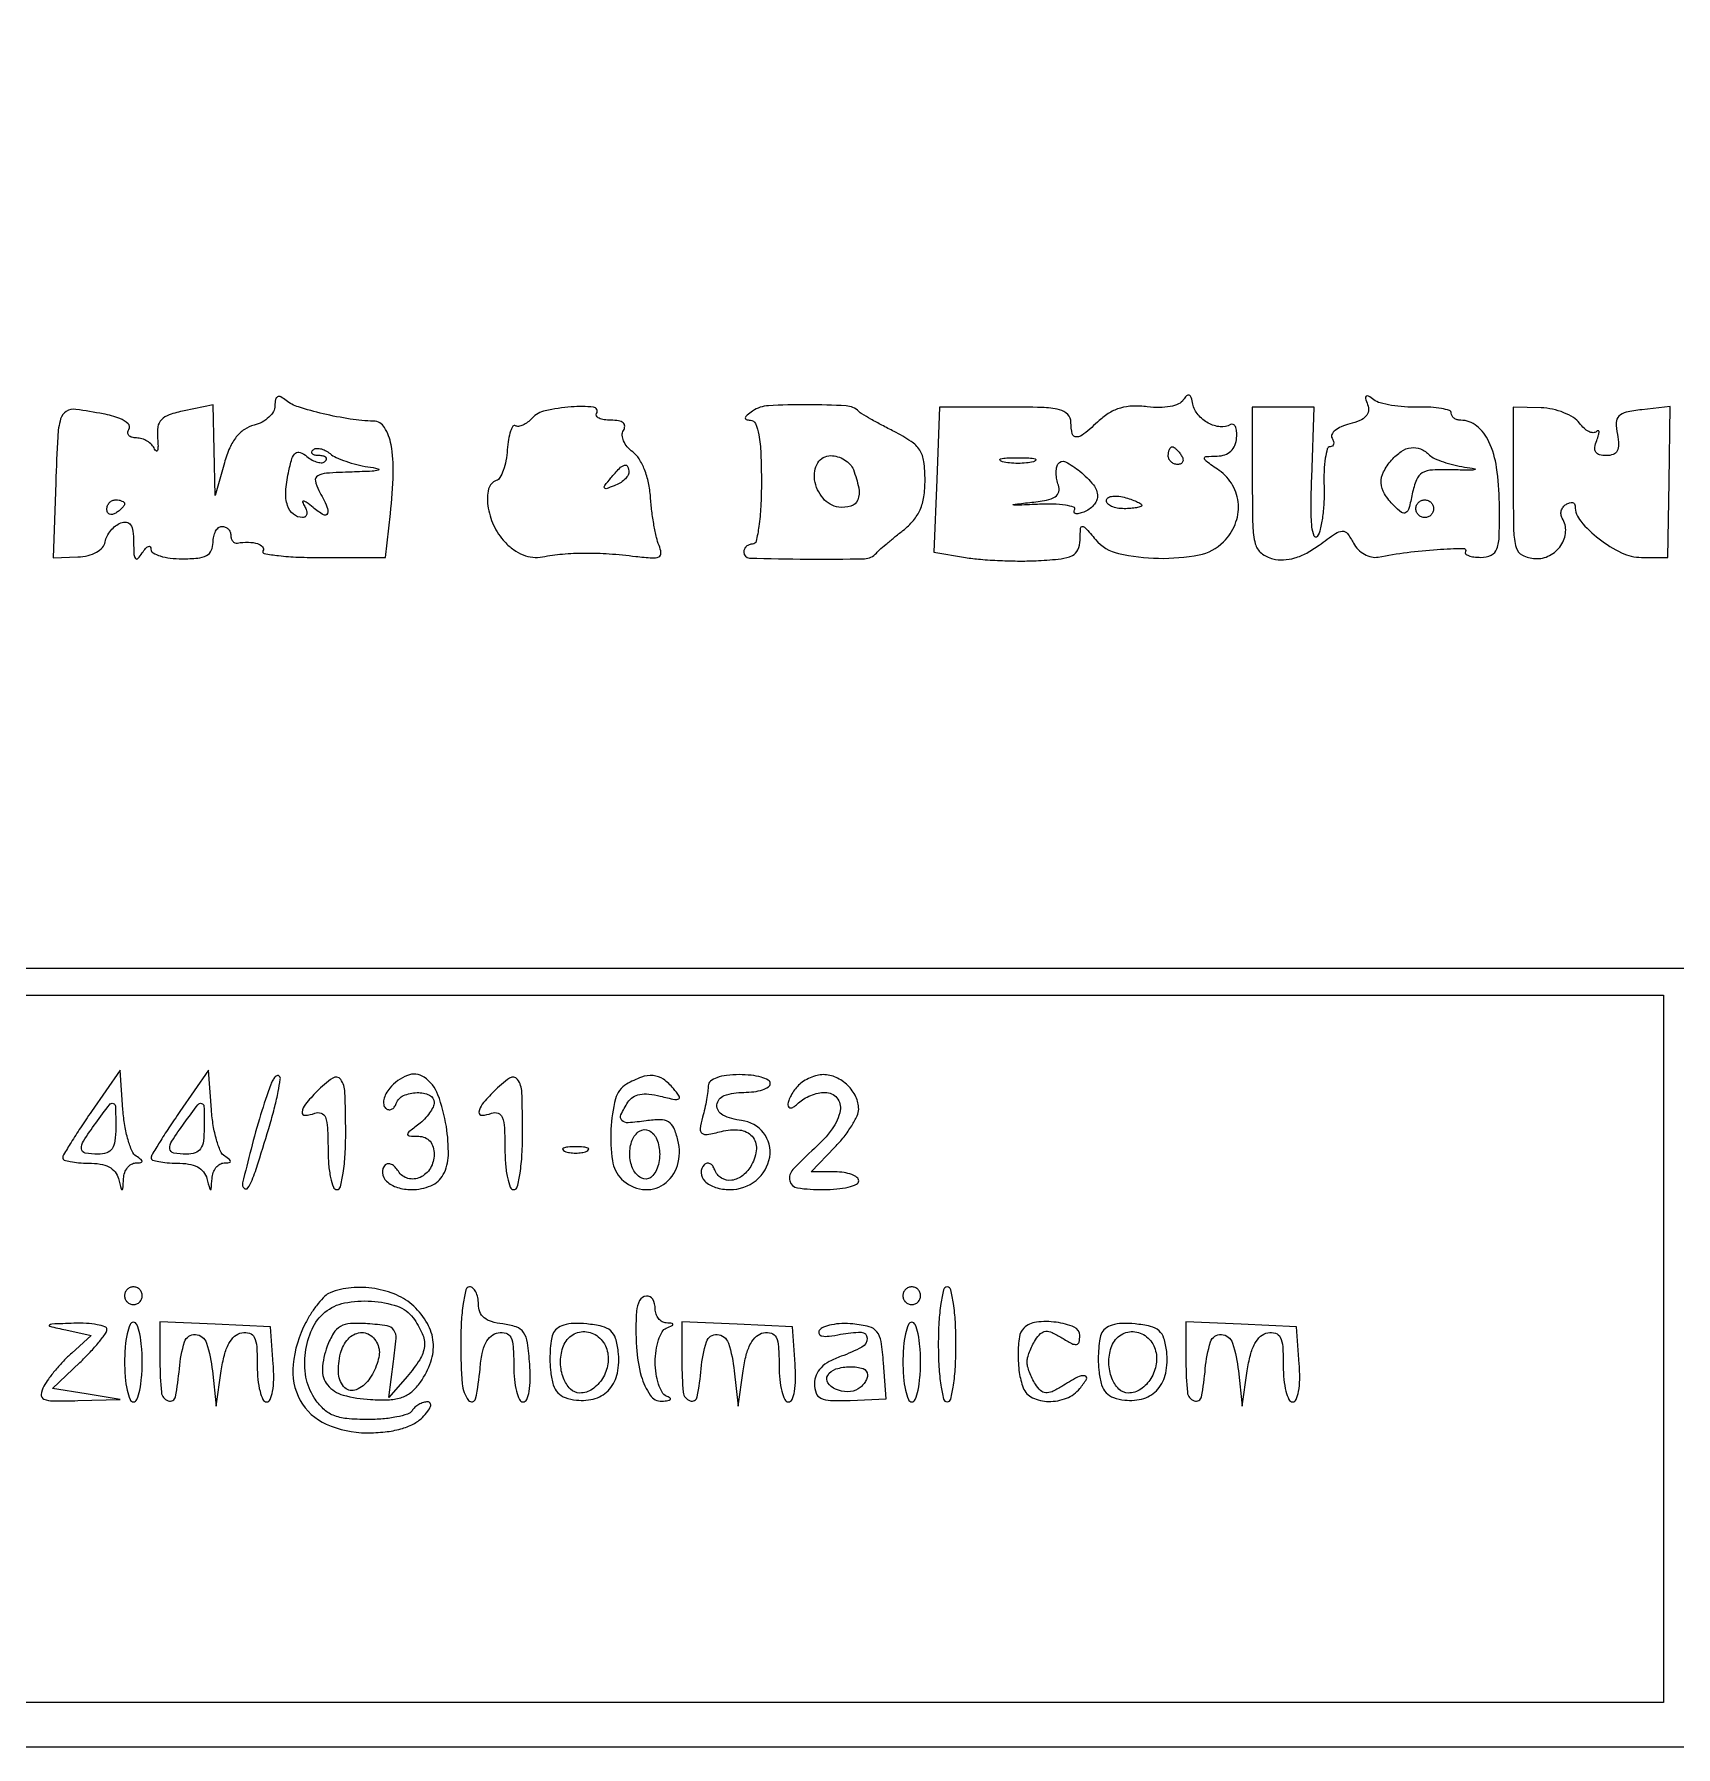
# Model space of a CAD drawing. Extents: x 0 to 836, y 5 to 589.
# Drawn here: x 805.54 to 821.24, y 4.74 to 21.12 of the extents above; entities that cross this region are included whole.
import ezdxf

# ---------------------------------------------------------------- set-up
doc = ezdxf.new("R2010")
doc.units = 0
doc.header["$MEASUREMENT"] = 0

msp = doc.modelspace()

# ---------------------------------------------------------------- linework, layer by layer
for points in [[(201.712326, 537.783562, -0.000001), (217.055896, 537.76491, -0.426088)], [(546.957638, 269.095817, -0.000001), (546.976289, 285.583213, -0.415883)], [(420.497259, 588.710259, 0.000013), (261.145696, 588.714318, 0.000021), (126.989856, 588.708632)], [(718.0002, 320.588723, -0.000011), (717.997333, 194.273324, -0.000202)], [(604.852986, 529.408162, -0.000002), (620.423836, 529.389509, -0.550615)], [(308.18842, 529.408162, -0.000002), (322.638019, 529.38951, -0.415836)], [(531.796111, 538.074638, -0.000002), (517.6951, 538.093291, -0.426056)], [(693.315638, 481.579418, -0.000002), (693.334294, 494.031443, -0.550517)], [(693.109162, 421.684687, -0.000002), (693.090507, 409.236574, -0.415775)], [(420.462, 4.7376), (836.1018, 4.7376), (836.1018, 4.9491, 0.047675), (836.091092, 5.061147, 0.173074), (836.05527, 5.121825, 0.144586), (835.98451, 5.152374, 0.030103), (835.848, 5.1606), (835.5942, 5.1606), (835.5942, 29.943407, 0.000223), (835.589332, 40.867792, 0.000628), (835.572933, 48.504221, 0.000026), (835.551504, 54.703733, 0.258997), (835.509671, 54.778456, -0.259848), (835.46748, 54.854103), (835.446278, 121.592707, -0.000059), (835.429914, 203.53197, -0.00002), (835.42504, 321.569549)], [(718.148241, 147.565102, 0.000075), (718.164575, 211.571705, 0.000026), (718.1694, 303.889409)], [(717.979042, 153.570589, -0.000014), (717.95733, 128.915092, -0.566366)]]:
    msp.add_lwpolyline(points, format="xyb")
for points in [[(835.1712, 30.2445), (835.1712, 12.1824), (811.0602, 12.1824), (786.9492, 12.1824), (786.9492, 30.2445), (786.9492, 48.3066), (811.0602, 48.3066), (835.1712, 48.3066)], [(821.1276, 8.5446), (821.1276, 5.1606), (808.4376, 5.1606), (795.7476, 5.1606), (795.7476, 8.5446), (795.7476, 11.9286), (808.4376, 11.9286), (821.1276, 11.9286)]]:
    msp.add_lwpolyline(points, close=True)
for points in [[(807.8454, 17.566471, -0.130776), (807.830613, 17.5109, -0.074698), (807.78724, 17.456073, -0.066081), (807.72311, 17.410248, -0.060714), (807.647408, 17.381131, 0.084007), (807.552982, 17.339694, 0.080393), (807.475795, 17.26899, 0.065206), (807.413159, 17.164151, 0.033685), (807.361999, 17.019969), (807.274582, 16.7085), (807.263891, 17.141965), (807.2532, 17.57543), (806.97825, 17.518331, 0.028336), (806.833922, 17.479718, 0.121415), (806.759018, 17.432786, 0.157952), (806.725109, 17.363671, 0.058623), (806.722293, 17.254066, -0.015167), (806.726822, 17.180026, -0.075637), (806.721844, 17.138819, -0.508368), (806.709716, 17.134268, -0.143307), (806.694093, 17.15265, 0.087582), (806.666754, 17.19309, 0.062696), (806.62409, 17.227336, 0.061546), (806.573311, 17.250515, 0.076469), (806.522057, 17.2584, -0.068178), (806.477999, 17.264436, -0.142061), (806.448796, 17.282523, -0.190549), (806.438783, 17.309329, -0.134412), (806.447967, 17.34052, 0.356108), (806.440825, 17.394878, 0.099327), (806.362524, 17.443744, 0.043723), (806.202547, 17.488458, 0.011743), (805.9419, 17.530969, 0.172091), (805.849648, 17.512013, 0.191597), (805.794988, 17.439916, 0.054454), (805.767336, 17.269958, 0.004753), (805.748522, 16.832474), (805.724344, 16.110448), (805.960022, 16.120717, 0.046253), (806.057591, 16.134068, 0.068615), (806.138061, 16.164857, 0.084822), (806.194446, 16.209685, 0.135256), (806.221666, 16.26449, -0.071415), (806.240634, 16.319033, -0.052568), (806.275867, 16.372539, -0.052971), (806.321084, 16.417056, -0.076486), (806.369716, 16.444842, -0.122979), (806.425308, 16.45164, -0.217044), (806.463972, 16.427908, -0.118478), (806.486356, 16.367887, -0.028879), (806.493095, 16.261695, 0.011109), (806.496367, 16.144266, 0.158702), (806.511115, 16.105651, 0.459207), (806.535013, 16.104929, 0.041599), (806.5764, 16.1586, -0.030864), (806.608161, 16.201666, -0.118892), (806.634699, 16.221301, -0.342256), (806.651773, 16.216773, -0.160847), (806.659705, 16.19385, 0.263429), (806.680345, 16.158565, 0.056915), (806.747599, 16.129122, 0.045465), (806.843564, 16.108861, 0.02931), (806.9571, 16.1022, 0.023225), (807.106172, 16.109128, 0.097716), (807.191673, 16.134429, 0.166589), (807.236871, 16.18216, 0.107407), (807.2532, 16.2573, -0.05258), (807.259458, 16.316641, -0.072432), (807.278051, 16.366839, -0.092341), (807.305514, 16.400557, -0.177615), (807.3378, 16.4124, -0.099038), (807.370087, 16.405941, -0.097945), (807.397549, 16.387549, -0.097945), (807.415941, 16.360087, -0.099038), (807.4224, 16.3278, 0.075146), (807.427172, 16.296228, 0.101574), (807.441038, 16.270994, 0.119953), (807.461686, 16.256031, 0.137085), (807.48585, 16.253218, -0.042291), (807.591612, 16.260854, -0.071174), (807.679384, 16.247178, -0.13428), (807.727097, 16.217022, -0.335213), (807.730714, 16.178363, 0.529736), (807.742148, 16.15281, 0.015568), (807.880464, 16.132665, 0.018449), (808.067068, 16.118343, 0.010057), (808.296771, 16.113842), (808.9029, 16.114158), (808.949171, 16.534294, 0.019457), (808.976499, 16.919721, 0.052947), (808.956318, 17.192232, 0.091929), (808.893116, 17.358596, 0.255388), (808.788416, 17.419144, -0.032438), (808.565646, 17.43904, -0.019757), (808.306236, 17.489855, -0.017602), (808.069592, 17.554876, -0.092724), (807.95115, 17.617787, 0.045291), (807.901451, 17.650538, 0.240464), (807.86989, 17.651175, 0.239285), (807.850755, 17.625966, 0.044913)], [(810.304672, 17.446892, -0.043084), (810.261863, 17.40836, -0.055839), (810.216464, 17.381443, -0.067519), (810.175335, 17.369224, -0.178223), (810.145678, 17.375199, 0.405662), (810.121901, 17.369901, 0.063874), (810.098763, 17.322395, 0.041694), (810.079524, 17.244567, 0.021598), (810.067943, 17.145005, -0.029413), (810.054197, 17.041012, -0.038537), (810.028894, 16.948606, -0.042719), (809.996813, 16.878598, -0.18558), (809.962193, 16.850098, 0.260146), (809.889317, 16.770291, 0.092662), (809.881929, 16.610593, 0.073886), (809.937226, 16.422596, 0.079278), (810.043957, 16.263809, 0.048599), (810.127831, 16.189702, 0.062015), (810.218164, 16.140041, 0.067465), (810.311295, 16.116849, 0.075713), (810.403507, 16.120706, -0.026705), (810.595818, 16.147718, -0.020319), (810.80841, 16.157401, -0.018443), (811.042274, 16.149915, -0.013813), (811.298826, 16.125079, 0.013729), (811.452128, 16.110212, 0.128939), (811.51664, 16.122435, 0.314242), (811.537627, 16.159248, 0.078742), (811.5197, 16.230064, -0.044295), (811.495076, 16.305225, -0.013152), (811.470824, 16.423799, -0.013084), (811.450479, 16.55907, -0.013768), (811.437644, 16.692943, 0.035769), (811.418422, 16.829786, 0.041294), (811.380311, 16.95584, 0.045925), (811.328342, 17.058674, 0.095214), (811.267296, 17.124259, -0.059733), (811.215055, 17.172995, -0.074228), (811.180216, 17.229489, -0.088978), (811.167463, 17.28472, -0.151904), (811.179168, 17.330166, 0.134394), (811.191106, 17.370705, 0.22987), (811.176625, 17.402057, 0.132058), (811.133007, 17.421726, 0.040277), (811.0602, 17.4276, -0.035443), (810.994312, 17.432276, -0.075879), (810.945624, 17.446974, -0.146226), (810.921674, 17.468626, -0.281861), (810.921777, 17.493555, 0.554545), (810.892639, 17.552503, 0.043663), (810.679242, 17.55502, 0.034624), (810.431525, 17.518925, 0.152429)], [(812.4138, 17.515603, 0.02124), (812.360846, 17.476595, 0.165019), (812.344607, 17.451055, 0.399877), (812.353974, 17.434754, 0.069159), (812.39265, 17.428895, -0.297977), (812.441371, 17.396172, -0.056013), (812.473427, 17.288057, -0.033976), (812.492849, 17.109595, -0.010121), (812.4984, 16.8354, -0.01259), (812.492526, 16.602159, -0.022889), (812.474229, 16.4124, -0.020168), (812.4481, 16.270605, -0.350432), (812.4138, 16.2432, 0.090093), (812.381501, 16.237333, 0.095385), (812.354051, 16.220518, 0.099739), (812.335685, 16.195444, 0.108767), (812.3292, 16.165985, 0.406189), (812.384626, 16.109015, 0.005133), (812.937285, 16.099504, 0.006413), (813.482957, 16.102714, 0.214589), (813.5982, 16.157176, -0.035381), (813.625906, 16.185335, -0.004507), (813.690202, 16.241021, -0.005261), (813.76792, 16.305718, -0.004357), (813.852, 16.373017, 0.049114), (813.952494, 16.469381, 0.073753), (814.017016, 16.572072, 0.068024), (814.052154, 16.69524, 0.035531), (814.0635, 16.854695, 0.032418), (814.051945, 17.032717, 0.109712), (814.012441, 17.141554, 0.105494), (813.929627, 17.225782, 0.028758), (813.7674, 17.319995, -0.005181), (813.650909, 17.380495, -0.006793), (813.545854, 17.438291, -0.005119), (813.459271, 17.488648, -0.062174), (813.429, 17.5122, 0.184545), (813.309277, 17.565724, 0.013021), (812.936325, 17.576689, 0.014976), (812.566124, 17.566841, 0.134775)], [(816.533656, 17.62213, -0.151503), (816.48919, 17.584011, -0.054874), (816.408823, 17.559297, -0.046103), (816.305561, 17.549294, -0.032952), (816.189626, 17.556429, 0.039692), (816.051138, 17.563081, 0.061734), (815.933169, 17.544689, 0.065694), (815.828564, 17.499327, 0.052462), (815.730273, 17.425349, -0.014172), (815.58367, 17.296331, -0.157197), (815.512179, 17.267652, -0.369772), (815.471608, 17.297778, -0.055993), (815.4594, 17.40645, 0.194516), (815.428508, 17.482853, 0.143758), (815.348409, 17.528371, 0.051124), (815.183648, 17.549752, 0.006722), (814.830516, 17.5545), (814.201632, 17.5545), (814.174866, 16.860207), (814.1481, 16.165913), (814.44932, 16.115229, 0.020908), (814.592891, 16.097204, 0.009979), (814.778596, 16.085465, 0.009873), (814.973368, 16.080903, 0.013849), (815.14727, 16.085081, 0.014132), (815.364743, 16.102511, 0.086707), (815.472398, 16.13361, 0.174263), (815.526315, 16.189044, 0.102948), (815.546815, 16.280158, -0.009706), (815.550905, 16.395215, -0.387802), (815.56752, 16.411519, -0.223351), (815.59485, 16.399854, -0.004638), (815.694865, 16.2855, 0.160886), (815.914436, 16.153156, 0.051573), (816.297409, 16.106848, 0.051612), (816.684309, 16.140146, 0.150218), (816.91875, 16.26435, 0.101248), (817.029281, 16.431742, 0.111361), (817.060197, 16.623349, 0.114402), (817.005847, 16.805713, 0.111519), (816.87645, 16.947544, -0.004572), (816.752105, 17.035984, -0.206086), (816.736279, 17.062569, -0.431776), (816.750126, 17.079526, -0.011282), (816.858447, 17.084763, 0.075737), (816.93247, 17.097998, 0.107972), (816.989443, 17.132399, 0.108309), (817.026759, 17.187334, 0.07658), (817.043677, 17.260228, 0.03852), (817.043563, 17.322779, 0.08948), (817.031671, 17.367974, 0.181056), (817.010676, 17.388609, 0.247931), (816.984714, 17.386854, -0.16684), (816.887545, 17.364825, -0.098256), (816.772706, 17.4008, -0.092625), (816.674652, 17.480773, -0.127175), (816.625481, 17.582853, 0.02966), (816.609319, 17.644804, 0.216308), (816.589114, 17.666907, 0.311766), (816.56482, 17.661976, 0.051229)], [(818.296609, 17.576904, -0.12223), (818.304086, 17.516501, -0.15852), (818.280736, 17.466189, -0.106335), (818.2225, 17.42549, -0.038068), (818.125886, 17.393258, 0.039141), (818.045231, 17.366158, 0.069935), (817.985415, 17.330137, 0.109805), (817.954816, 17.291545, 0.256735), (817.956633, 17.25592, -0.06298), (817.970974, 17.224466, -0.133592), (817.97194, 17.197923, -0.191596), (817.959838, 17.180527, -0.147136), (817.937471, 17.1738, 0.337076), (817.910855, 17.153557, 0.029194), (817.891762, 17.064832, 0.029097), (817.880298, 16.945049, 0.017723), (817.880043, 16.802844, -0.019824), (817.879141, 16.652358, -0.021703), (817.866158, 16.50693, -0.021775), (817.844373, 16.384418, -0.092825), (817.81524, 16.316394, -0.610411), (817.785076, 16.319879, -0.06634), (817.764521, 16.408794, -0.024975), (817.756185, 16.594907, -0.007558), (817.761925, 16.8777), (817.7859, 17.5545), (817.4898, 17.5545), (817.1937, 17.5545), (817.1937, 16.853023, 0.005286), (817.198303, 16.417643, 0.058954), (817.222291, 16.246073, 0.161315), (817.280419, 16.156682, 0.107322), (817.390854, 16.101893, 0.074764), (817.491715, 16.092032, 0.059128), (817.599866, 16.110587, 0.051685), (817.713815, 16.157599, 0.03553), (817.8319, 16.232559, -0.00938), (817.990314, 16.345145, -0.136634), (818.054712, 16.367026, -0.251378), (818.102949, 16.344517, -0.037579), (818.162389, 16.251069, 0.072736), (818.206822, 16.190967, 0.069605), (818.267219, 16.145055, 0.073799), (818.334268, 16.119536, 0.103471), (818.398143, 16.11889, -0.017459), (818.673941, 16.163729, -0.015757), (818.961794, 16.191084, -0.009324), (819.214578, 16.202363, -0.596143), (819.232198, 16.171702, 0.339214), (819.234315, 16.150704, 0.115031), (819.261558, 16.132574, 0.060603), (819.312682, 16.120222, 0.02901), (819.380229, 16.1163, 0.107077), (819.479641, 16.137836, 0.206857), (819.533293, 16.197051, 0.077276), (819.555582, 16.323891, 0.007574), (819.557002, 16.635441, 0.033063), (819.530951, 16.974443, 0.073456), (819.457198, 17.222098, 0.11171), (819.340645, 17.372712, 0.174156), (819.187843, 17.4276, -0.072724), (819.153206, 17.432665, -0.087482), (819.123826, 17.447401, -0.100501), (819.104186, 17.469301, -0.133463), (819.0972, 17.495006, 0.322903), (819.078699, 17.520667, 0.035257), (819.004008, 17.539817, 0.032626), (818.901557, 17.551678, 0.020007), (818.77995, 17.552897, -0.023955), (818.650598, 17.555215, -0.025203), (818.524259, 17.569963, -0.0259), (818.417271, 17.593708, -0.093916), (818.355013, 17.624357, 0.023157), (818.304122, 17.659058, 0.318799), (818.283044, 17.657684, 0.300643), (818.276519, 17.636913, 0.021679)], [(819.689454, 16.8354, 0.004277), (819.693485, 16.369136, 0.065307), (819.717153, 16.20998, 0.209811), (819.778077, 16.136415, 0.102334), (819.898155, 16.104274, 0.133137), (820.037622, 16.133584, 0.126976), (820.146145, 16.229626, 0.133893), (820.191072, 16.361855, 0.154949), (820.158781, 16.490397, -0.10732), (820.146619, 16.524804, -0.099532), (820.149332, 16.562162, -0.095796), (820.166533, 16.596715, -0.091331), (820.19562, 16.623047, -0.058221), (820.228576, 16.638452, -0.124867), (820.256374, 16.640471, -0.19059), (820.274532, 16.629273, -0.161383), (820.281703, 16.607743, 0.176775), (820.335479, 16.461082, 0.052628), (820.510459, 16.293348, 0.052444), (820.726403, 16.159668, 0.112854), (820.9161, 16.1163), (821.1699, 16.1163), (821.18057, 16.838339), (821.191239, 17.560377), (820.918826, 17.528575, 0.023616), (820.768722, 17.503821, 0.145841), (820.700839, 17.46671, 0.196238), (820.675111, 17.404701, 0.048697), (820.685369, 17.292986, -0.035952), (820.69692, 17.194712, -0.132793), (820.683471, 17.134258, -0.187935), (820.645015, 17.100779, -0.086408), (820.578511, 17.0892, -0.065062), (820.514857, 17.097518, -0.191521), (820.480037, 17.123353, -0.177259), (820.470908, 17.167678, -0.054719), (820.48852, 17.234671, 0.019264), (820.506417, 17.287285, 0.083391), (820.51045, 17.319916, 0.421214), (820.501314, 17.328093, 0.181486), (820.484786, 17.320586, -0.210691), (820.454184, 17.308714, -0.103425), (820.412898, 17.319315, -0.073802), (820.366933, 17.351085, -0.046858), (820.323693, 17.399889, 0.095795), (820.265723, 17.453724, 0.04451), (820.173733, 17.500272, 0.04189), (820.065201, 17.533342, 0.04565), (819.955772, 17.546624), (819.689388, 17.5545)], [(808.326844, 17.034844, 0.14804), (808.337849, 17.055405, 0.260445), (808.332098, 17.073233, 0.14091), (808.308017, 17.085441, 0.047338), (808.2684, 17.0892, -0.047338), (808.228783, 17.092959, -0.14091), (808.204702, 17.105167, -0.260445), (808.198951, 17.122995, -0.14804), (808.209956, 17.143556, -0.167671), (808.238833, 17.157617, -0.083289), (808.280009, 17.155751, -0.06775), (808.326842, 17.138826, -0.052308), (808.372106, 17.108741, 0.065474), (808.430843, 17.071887, 0.023406), (808.522789, 17.034864, 0.022753), (808.628625, 17.003225, 0.024956), (808.7337, 16.982462, -0.017157), (808.833443, 16.964363, -0.7639), (808.834141, 16.951041, -0.068234), (808.774716, 16.940094, -0.003654), (808.582673, 16.932676, 0.007896), (808.337888, 16.92114, 0.111551), (808.254161, 16.896603, 0.328595), (808.232029, 16.848164, 0.071376), (808.265423, 16.756362, -0.015071), (808.343215, 16.599844, -0.191759), (808.346576, 16.535518, -0.478469), (808.310103, 16.522141, -0.035136), (808.20986, 16.592391, 0.00972), (808.145166, 16.642816, 0.129017), (808.117395, 16.654102, 0.575929), (808.109574, 16.643922, 0.037782), (808.130253, 16.60275, -0.059513), (808.148449, 16.562234, -0.125621), (808.150272, 16.528064, -0.188186), (808.136005, 16.505741, -0.158843), (808.109186, 16.497, -0.174162), (808.021423, 16.528526, -0.144777), (807.96564, 16.611211, -0.091243), (807.948819, 16.746195, -0.03957), (807.973641, 16.926107, -0.017823), (808.008168, 17.06029, -0.142262), (808.042311, 17.113545, -0.287277), (808.086415, 17.120597, -0.07308), (808.151154, 17.081188, 0.046277), (808.201596, 17.046661, 0.062542), (808.252814, 17.026036, 0.078364), (808.297045, 17.021531, 0.184679)], [(813.377649, 16.955381, -0.040015), (813.429274, 16.780095, -0.14508), (813.419888, 16.665494, -0.231326), (813.355172, 16.605653, -0.108599), (813.23865, 16.596866, -0.185308), (813.087786, 16.680766, -0.135683), (813.007667, 16.856817, -0.174426), (813.038643, 17.019622, -0.265326), (813.160529, 17.0892, -0.073995), (813.227738, 17.079199, -0.064315), (813.292688, 17.049891, -0.066862), (813.345649, 17.006546, -0.096546)], [(815.09985, 17.030883, -0.039571), (815.032401, 17.018852, -0.024357), (814.9518, 17.014924, -0.024357), (814.871199, 17.018852, -0.039571), (814.80375, 17.030883, -0.161593), (814.781827, 17.045122, -0.542911), (814.786169, 17.058208, -0.052887), (814.845882, 17.067228, -0.011065), (814.9518, 17.069573, -0.011065), (815.057718, 17.067228, -0.052887), (815.117431, 17.058208, -0.542911), (815.121773, 17.045122, -0.161593)], [(816.5169, 17.0892, -0.082592), (816.530141, 17.056874, -0.161196), (816.527509, 17.029451, -0.182303), (816.509621, 17.011223, -0.108972), (816.479593, 17.0046, -0.093332), (816.445393, 17.01104, -0.09642), (816.416318, 17.029451, -0.099167), (816.396858, 17.05692, -0.105053), (816.39, 17.0892, -0.042167), (816.392736, 17.121589, -0.061769), (816.400959, 17.148949, -0.081139), (816.413041, 17.167501, -0.210953), (816.427307, 17.1738, -0.151918), (816.445135, 17.168255, -0.038439), (816.469014, 17.148949, -0.035638), (816.494143, 17.121583, -0.029505)], [(818.88993, 17.095232, 0.086247), (818.93756, 17.062506, 0.024521), (819.021245, 17.028995, 0.02392), (819.121044, 16.999861, 0.02326), (819.2241, 16.980075, -0.008915), (819.323028, 16.964008, -0.799094), (819.323412, 16.955219, -0.070366), (819.279997, 16.949741, -0.002982), (819.124716, 16.952996, 0.017199), (818.916396, 16.951439, 0.120291), (818.819437, 16.923422, 0.170924), (818.763297, 16.858303, 0.043907), (818.723621, 16.722955, -0.013759), (818.692048, 16.584949, -0.189972), (818.662499, 16.544243, -0.314815), (818.622447, 16.545948, -0.033226), (818.548055, 16.611059, -0.05803), (818.458988, 16.723604, -0.126509), (818.426495, 16.827958, -0.130353), (818.448772, 16.932952, -0.063482), (818.52615, 17.047253, -0.062504), (818.619239, 17.129568, -0.117556), (818.712465, 17.16521, -0.133814), (818.803383, 17.152869, -0.093547)], [(811.2294, 16.929051, -0.148172), (811.219464, 16.89626, -0.058677), (811.188608, 16.860042, -0.05126), (811.143663, 16.826191, -0.0442), (811.090534, 16.800215, -0.012731), (811.014371, 16.773192, -0.389672), (810.997495, 16.780884, -0.27071), (811.000362, 16.803031, -0.008807), (811.058593, 16.875763, -0.017238), (811.140305, 16.967587, -0.127361), (811.189684, 16.998255, -0.389178), (811.218444, 16.98472, -0.097466)], [(815.7132, 16.69875, -0.115112), (815.703489, 16.657128, -0.065708), (815.674632, 16.613998, -0.060177), (815.63211, 16.575966, -0.060846), (815.581906, 16.54932, -0.033593), (815.534178, 16.534596, -0.116257), (815.502058, 16.534576, -0.307381), (815.489903, 16.547795, -0.176976), (815.494454, 16.569876, 0.482077), (815.485051, 16.596055, 0.044975), (815.408212, 16.614668, 0.031998), (815.289345, 16.624651, 0.016272), (815.139298, 16.622742, -0.000908), (814.939006, 16.614034, -0.069325), (814.907095, 16.617132, -0.837579), (814.907421, 16.622655, -0.001734), (815.064602, 16.640643, 0.01822), (815.224486, 16.664303, 0.089839), (815.309327, 16.696484, 0.200022), (815.343302, 16.74267, 0.152617), (815.339278, 16.805943, -0.044687), (815.323656, 16.860869, -0.041893), (815.317596, 16.918908, -0.044699), (815.321228, 16.971438, -0.099124), (815.335156, 17.008897, -0.38821), (815.406454, 17.029139, -0.055826), (815.545205, 16.939119, -0.050805), (815.673968, 16.809534, -0.171835)], [(806.4072, 16.628893, -0.151918), (806.401655, 16.611065, -0.038439), (806.382349, 16.587186, -0.035638), (806.354983, 16.562057, -0.029505), (806.3226, 16.5393, -0.082592), (806.290274, 16.526059, -0.161196), (806.262851, 16.528691, -0.182303), (806.244623, 16.546579, -0.108972), (806.238, 16.576607, -0.093332), (806.24444, 16.610807, -0.09642), (806.262851, 16.639882, -0.099167), (806.29032, 16.659342, -0.105053), (806.3226, 16.6662, -0.042167), (806.354989, 16.663464, -0.061769), (806.382349, 16.655241, -0.081139), (806.400901, 16.643159, -0.210953)], [(816.1362, 16.614033, -0.326917), (816.126932, 16.601373, -0.029396), (816.086497, 16.591127, -0.029316), (816.031858, 16.583941, -0.018041), (815.967, 16.5816, -0.043375), (815.902227, 16.58723, -0.063112), (815.847503, 16.604125, -0.082769), (815.810453, 16.628967, -0.206609), (815.7978, 16.65828, -0.24384), (815.811128, 16.683983, -0.106581), (815.847503, 16.699437, -0.070464), (815.902169, 16.702101, -0.040966), (815.967, 16.690713, -0.016817), (816.031836, 16.671406, -0.025621), (816.086497, 16.649936, -0.023188), (816.127498, 16.629013, -0.269386)], [(818.928, 16.5816, -0.099038), (818.921541, 16.549313, -0.097945), (818.903149, 16.521851, -0.097945), (818.875687, 16.503459, -0.099038), (818.8434, 16.497, -0.099038), (818.811113, 16.503459, -0.097945), (818.783651, 16.521851, -0.097945), (818.765259, 16.549313, -0.099038), (818.7588, 16.5816, -0.099038), (818.765259, 16.613887, -0.097945), (818.783651, 16.641349, -0.097945), (818.811113, 16.659741, -0.099038), (818.8434, 16.6662, -0.099038), (818.875687, 16.659741, -0.097945), (818.903149, 16.641349, -0.097945), (818.921541, 16.613887, -0.099038)], [(806.08995, 10.813557, 0.005316), (805.984595, 10.658343, 0.00785), (805.895767, 10.519762, 0.004116), (805.823802, 10.401344, 0.135277), (805.815, 10.369407, 0.325292), (805.828684, 10.350599, 0.030139), (805.887732, 10.335361, 0.029757), (805.967688, 10.32468, 0.018327), (806.062597, 10.3212, -0.040922), (806.173423, 10.312114, -0.078578), (806.257841, 10.284098, -0.100426), (806.31589, 10.237402, -0.109828), (806.348883, 10.17315, 0.001923), (806.375296, 10.073645, 0.339035), (806.383447, 10.0674, 0.392517), (806.390381, 10.073835, 0.002113), (806.397386, 10.17315, -0.068575), (806.409061, 10.229833, -0.079793), (806.435381, 10.278091, -0.091585), (806.471844, 10.310694, -0.134468), (806.51295, 10.322495, 0.025133), (806.562296, 10.325584, 0.356092), (806.573818, 10.337375, 0.261645), (806.565912, 10.354977, 0.017601), (806.51878, 10.387335, -0.153049), (806.478385, 10.435233, -0.029461), (806.440286, 10.543636, -0.028895), (806.409537, 10.680309, -0.023133), (806.39188, 10.83019), (806.3649, 11.2095)], [(806.93595, 10.813557, 0.005316), (806.830595, 10.658343, 0.00785), (806.741767, 10.519762, 0.004116), (806.669802, 10.401344, 0.135277), (806.661, 10.369407, 0.325292), (806.674684, 10.350599, 0.030139), (806.733732, 10.335361, 0.029757), (806.813688, 10.32468, 0.018327), (806.908597, 10.3212, -0.040922), (807.019423, 10.312114, -0.078578), (807.103841, 10.284098, -0.100426), (807.16189, 10.237402, -0.109828), (807.194883, 10.17315, 0.001923), (807.221296, 10.073645, 0.339035), (807.229447, 10.0674, 0.392517), (807.236381, 10.073835, 0.002113), (807.243386, 10.17315, -0.068575), (807.255061, 10.229833, -0.079793), (807.281381, 10.278091, -0.091585), (807.317844, 10.310694, -0.134468), (807.35895, 10.322495, 0.025133), (807.408296, 10.325584, 0.356092), (807.419818, 10.337375, 0.261645), (807.411912, 10.354977, 0.017601), (807.36478, 10.387335, -0.153049), (807.324385, 10.435233, -0.029461), (807.286286, 10.543636, -0.028895), (807.255537, 10.680309, -0.023133), (807.23788, 10.83019), (807.2109, 11.2095)], [(807.805824, 11.073559, 0.014981), (807.708683, 10.784354, 0.010594), (807.616335, 10.454406, 0.003707), (807.53593, 10.13186, 0.261285), (807.550411, 10.080389, 0.461749), (807.585763, 10.083215, 0.060778), (807.627234, 10.158329, 0.021022), (807.686342, 10.324887, 0.00253), (807.799265, 10.697952, 0.00989), (807.844294, 10.861238, 0.01505), (807.876285, 11.004838, 0.009606), (807.896653, 11.12357, 0.238388), (807.886589, 11.154211, 0.276367), (807.868902, 11.158654, 0.123511), (807.847517, 11.145867, 0.071485), (807.825196, 11.116097, 0.036673)], [(808.24725, 11.007025, 0.022069), (808.136305, 10.884128, 0.148389), (808.105006, 10.809173, 0.46203), (808.134525, 10.778404, 0.076874), (808.2261, 10.798206, -0.17943), (808.287373, 10.7989, -0.221214), (808.327606, 10.759165, -0.07713), (808.348122, 10.659119, -0.012076), (808.353, 10.457151, 0.020454), (808.359114, 10.307765, 0.032998), (808.377851, 10.181889, 0.035686), (808.404708, 10.090251, 0.313276), (808.4376, 10.0674, 0.345347), (808.471485, 10.093973, 0.022017), (808.497796, 10.226025, 0.024301), (808.516248, 10.402706, 0.013867), (808.5222, 10.6173, 0.009133), (808.515224, 10.999197, 0.145483), (808.47425, 11.120612, 0.412972), (808.39763, 11.13401, 0.045575)], [(808.943503, 11.038256, 0.05147), (808.90744, 10.984379, 0.06873), (808.887294, 10.929151, 0.085989), (808.885323, 10.8811, 0.174334), (808.902427, 10.847906, 0.131406), (808.930511, 10.832979, 0.15914), (808.960089, 10.835602, 0.130241), (808.986757, 10.856431, 0.076562), (809.006132, 10.89225, -0.205698), (809.075143, 10.966513, -0.097947), (809.204882, 10.995664, -0.113751), (809.323147, 10.971595, -0.293924), (809.3682, 10.901577, -0.11302), (809.357927, 10.856708, -0.04167), (809.32471, 10.800464, -0.038672), (809.2768, 10.742892, -0.037549), (809.22015, 10.692767, 0.005777), (809.125577, 10.619239, 0.22845), (809.1144, 10.596052, 0.395521), (809.128058, 10.581487, 0.011517), (809.22015, 10.577691, -0.097114), (809.281244, 10.564554, -0.116), (809.328499, 10.529636, -0.105906), (809.358099, 10.474464, -0.070466), (809.3682, 10.403145, -0.136172), (809.331943, 10.272483, -0.149043), (809.234417, 10.184583, -0.177688), (809.117518, 10.174515, -0.190099), (809.025862, 10.242972, 0.055151), (808.994435, 10.283153, 0.088562), (808.959126, 10.308369, 0.123342), (808.925784, 10.315061, 0.186629), (808.899028, 10.303228, 0.229506), (808.872764, 10.227588, 0.177361), (808.912665, 10.148662, 0.112009), (809.016191, 10.088204, 0.076518), (809.151334, 10.0674, 0.100552), (809.337433, 10.105207, 0.167915), (809.454891, 10.211084, 0.12272), (809.503968, 10.395373, 0.042786), (809.484768, 10.671295, 0.051904), (809.404359, 10.975141, 0.154356), (809.272376, 11.142172, 0.247223), (809.112013, 11.160056, 0.126774)], [(809.93925, 11.007025, 0.022069), (809.828305, 10.884128, 0.148389), (809.797006, 10.809173, 0.46203), (809.826525, 10.778404, 0.076874), (809.9181, 10.798206, -0.17943), (809.979373, 10.7989, -0.221214), (810.019606, 10.759165, -0.07713), (810.040122, 10.659119, -0.012076), (810.045, 10.457151, 0.020454), (810.051114, 10.307765, 0.032998), (810.069851, 10.181889, 0.035686), (810.096708, 10.090251, 0.313276), (810.1296, 10.0674, 0.345347), (810.163485, 10.093973, 0.022017), (810.189796, 10.226025, 0.024301), (810.208248, 10.402706, 0.013867), (810.2142, 10.6173, 0.009133), (810.207224, 10.999197, 0.145483), (810.16625, 11.120612, 0.412972), (810.08963, 11.13401, 0.045575)], [(811.20825, 11.075824, 0.201356), (811.10277, 10.93591, 0.049372), (811.058782, 10.644709, 0.049702), (811.07321, 10.344733, 0.160871), (811.16172, 10.16892, 0.16211), (811.359653, 10.069872, 0.188869), (811.563247, 10.117712, 0.170239), (811.694657, 10.298163, 0.135338), (811.700268, 10.540634, 0.041651), (811.660283, 10.657692, 0.154735), (811.609546, 10.715605, 0.140963), (811.531677, 10.736673, 0.032482), (811.394721, 10.725585, -0.017988), (811.223812, 10.706751, -0.2219), (811.164147, 10.729409, -0.312682), (811.155224, 10.78298, -0.030882), (811.221615, 10.9037, -0.108875), (811.269418, 10.951883, -0.097013), (811.335038, 10.978018, -0.073276), (811.421353, 10.981414, -0.034748), (811.531193, 10.961831, 0.007676), (811.669418, 10.929385, 0.187788), (811.707662, 10.935402, 0.436928), (811.713263, 10.960492, 0.022128), (811.656815, 11.03498, 0.068253), (811.561115, 11.122675, 0.129385), (811.463503, 11.158101, 0.111712), (811.35109, 11.143211, 0.043331)], [(811.989645, 11.06145, -0.030933), (811.985727, 11.007711, -0.010246), (811.973508, 10.929563, -0.010157), (811.956385, 10.843283, -0.01137), (811.936334, 10.760975, 0.026252), (811.912427, 10.648376, 0.275906), (811.929265, 10.606427, 0.211101), (811.978667, 10.594621, 0.0161), (812.115769, 10.624375, -0.086458), (812.290619, 10.637235, -0.186251), (812.40929, 10.577349, -0.205548), (812.449856, 10.458804, -0.104291), (812.40492, 10.304608, -0.099558), (812.321344, 10.203315, -0.138519), (812.213953, 10.156998, -0.174516), (812.115597, 10.178338, -0.168717), (812.051732, 10.25775, 0.071563), (812.032648, 10.293885, 0.124523), (812.006742, 10.315451, 0.159614), (811.97834, 10.319161, 0.14119), (811.951611, 10.305679, 0.22304), (811.920831, 10.229544, 0.188502), (811.957154, 10.149783, 0.116954), (812.059911, 10.088469, 0.076431), (812.196934, 10.0674, 0.171696), (812.446966, 10.155867, 0.183045), (812.577571, 10.379511, 0.210258), (812.519162, 10.610183, 0.201086), (812.30805, 10.728669, -0.083971), (812.129163, 10.780518, -0.309201), (812.07353, 10.877372, -0.299611), (812.143361, 10.967243, -0.082192), (812.3292, 10.998, 0.031626), (812.426427, 11.004156, 0.048861), (812.508446, 11.022851, 0.06271), (812.565271, 11.050091, 0.254951), (812.583, 11.0826, 0.277684), (812.563365, 11.11523, 0.052312), (812.496021, 11.142349, 0.042582), (812.400358, 11.161063, 0.027026), (812.2869, 11.1672, 0.028589), (812.165076, 11.160229, 0.056928), (812.071087, 11.138414, 0.083884), (812.010667, 11.104684, 0.224493)], [(812.85372, 11.06568, 0.037128), (812.814871, 11.020589, 0.034415), (812.782021, 10.96913, 0.036245), (812.759292, 10.91916, 0.08884), (812.7522, 10.87956, 0.186338), (812.76113, 10.85643, 0.255088), (812.78181, 10.849245, 0.116259), (812.814376, 10.862884, 0.039343), (812.85372, 10.89648, -0.062206), (812.903705, 10.935366, -0.039117), (812.970151, 10.968179, -0.038823), (813.041777, 10.990563, -0.056383), (813.10752, 10.998, -0.221856), (813.220805, 10.945132, -0.224803), (813.252206, 10.824802, -0.111931), (813.175135, 10.647442, -0.052577), (813.006, 10.461432, 0.022741), (812.799474, 10.259844, 0.245649), (812.769313, 10.150977, 0.317358), (812.842451, 10.083563, 0.032533), (813.0906, 10.0674, 0.023598), (813.220287, 10.073524, 0.037669), (813.329595, 10.092251, 0.04382), (813.407761, 10.119249, 0.295869), (813.429, 10.152, 0.237884), (813.412642, 10.184437, 0.070204), (813.362222, 10.211749, 0.053729), (813.288739, 10.230427, 0.035405), (813.201672, 10.2366), (812.974344, 10.2366), (813.201672, 10.473879, 0.024278), (813.288685, 10.574006, 0.027096), (813.362222, 10.678617, 0.027878), (813.414425, 10.773543, 0.112229), (813.429, 10.837659, 0.11339), (813.401732, 10.956351, 0.086976), (813.323622, 11.064581, 0.086095), (813.212488, 11.140672, 0.107562), (813.0906, 11.1672, 0.062206), (813.031353, 11.1598, 0.039117), (812.96518, 11.137379, 0.038823), (812.902507, 11.10455, 0.056383)], [(806.3226, 10.6596, -0.030703), (806.314795, 10.532622, -0.116834), (806.28735, 10.458675, -0.166173), (806.235912, 10.41929, -0.081208), (806.1534, 10.4058, -0.045671), (806.030779, 10.417024, -0.34184), (805.994345, 10.457781, -0.163572), (806.013675, 10.532372, -0.012715), (806.13225, 10.704477, -0.004941), (806.262598, 10.880064, -0.296741), (806.298003, 10.892804, -0.341403), (806.320204, 10.865421, -0.00582)], [(807.1686, 10.6596, -0.030703), (807.160795, 10.532622, -0.116834), (807.13335, 10.458675, -0.166173), (807.081912, 10.41929, -0.081208), (806.9994, 10.4058, -0.045671), (806.876779, 10.417024, -0.34184), (806.840345, 10.457781, -0.163572), (806.859675, 10.532372, -0.012715), (806.97825, 10.704477, -0.004941), (807.108598, 10.880064, -0.296741), (807.144003, 10.892804, -0.341403), (807.166204, 10.865421, -0.00582)], [(811.5255, 10.4058, -0.050064), (811.517658, 10.327679, -0.056662), (811.494449, 10.256036, -0.064911), (811.46028, 10.201064, -0.141756), (811.419794, 10.173165, -0.243271), (811.334052, 10.186608, -0.134073), (811.266349, 10.27181, -0.098804), (811.238381, 10.404381, -0.094621), (811.262693, 10.539735, -0.154883), (811.332475, 10.627143, -0.271668), (811.422006, 10.63245, -0.18325), (811.498531, 10.548133, -0.093904)], [(810.61605, 10.434371, 0.057986), (810.664273, 10.421145, 0.037979), (810.7218, 10.416769, 0.037979), (810.779327, 10.421145, 0.057986), (810.82755, 10.434371, 0.174857), (810.845264, 10.450215, 0.447206), (810.840108, 10.464507, 0.078554), (810.797216, 10.474403, 0.017491), (810.7218, 10.477042, 0.017491), (810.646384, 10.474403, 0.078554), (810.603492, 10.464507, 0.447206), (810.598336, 10.450215, 0.174857)], [(806.4072, 9.0522, 0.099038), (806.413659, 9.019913, 0.097945), (806.432051, 8.992451, 0.097945), (806.459513, 8.974059, 0.099038), (806.4918, 8.9676, 0.099038), (806.524087, 8.974059, 0.097945), (806.551549, 8.992451, 0.097945), (806.569941, 9.019913, 0.099038), (806.5764, 9.0522, 0.099038), (806.569941, 9.084487, 0.097945), (806.551549, 9.111949, 0.097945), (806.524087, 9.130341, 0.099038), (806.4918, 9.1368, 0.099038), (806.459513, 9.130341, 0.097945), (806.432051, 9.111949, 0.097945), (806.413659, 9.084487, 0.099038)], [(808.37237, 9.080178, 0.098826), (808.322674, 9.047651, 0.02751), (808.259673, 8.978548, 0.026628), (808.195524, 8.890749, 0.02513), (808.13972, 8.794958, 0.092377), (808.01864, 8.393636, 0.154809), (808.087466, 8.05128, 0.163115), (808.336549, 7.823002, 0.104999), (808.723204, 7.7409, 0.026082), (808.899957, 7.750126, 0.041658), (809.048445, 7.77831, 0.049834), (809.167815, 7.824667, 0.079011), (809.256407, 7.88895, 0.030232), (809.307538, 7.946668, 0.084426), (809.333193, 7.994074, 0.21704), (809.330248, 8.023475, 0.266958), (809.306721, 8.037, 0.075353), (809.265461, 8.030746, 0.053206), (809.222337, 8.012149, 0.053025), (809.183935, 7.984767, 0.073093), (809.1567, 7.9524, -0.179456), (809.114496, 7.919504, -0.027741), (809.009982, 7.892651, -0.027978), (808.877607, 7.873986, -0.021038), (808.730657, 7.8678, -0.023101), (808.531875, 7.876989, -0.073861), (808.403275, 7.908438, -0.095204), (808.307784, 7.97061, -0.056006), (808.220573, 8.075862, -0.101405), (808.141963, 8.273871, -0.075541), (808.13607, 8.509495, -0.076728), (808.19996, 8.732562, -0.111956), (808.324044, 8.894074, -0.124739), (808.510356, 8.982819, -0.064767), (808.769053, 9.000172, -0.065922), (809.016387, 8.951571, -0.154651), (809.166613, 8.84145, -0.052249), (809.25427, 8.690798, -0.132145), (809.274274, 8.56668, -0.117688), (809.229915, 8.440181, -0.03708), (809.108494, 8.279022), (808.933388, 8.0793), (808.979847, 8.421676, 0.013239), (809.004054, 8.644115, 0.172688), (808.983007, 8.723209, 0.207966), (808.918307, 8.763649, 0.020327), (808.730894, 8.783948, 0.028661), (808.56728, 8.785574, 0.116086), (808.472067, 8.758349, 0.13253), (808.405838, 8.693721, 0.042125), (808.34535, 8.568471, 0.077972), (808.299237, 8.352204, 0.186576), (808.349151, 8.198741, 0.157015), (808.498452, 8.101789, 0.051755), (808.759934, 8.059314, 0.024855), (808.941095, 8.05788, 0.073758), (809.062821, 8.081169, 0.095007), (809.154687, 8.134469, 0.061229), (809.237318, 8.226188, 0.069718), (809.336529, 8.42063, 0.105816), (809.359494, 8.608331, 0.107845), (809.303625, 8.786435, 0.074584), (809.172397, 8.952853, 0.087438), (809.0096, 9.059456, 0.061953), (808.799363, 9.120269, 0.060645), (808.575488, 9.128485, 0.074656)], [(809.622, 8.5869, 0.018562), (809.635978, 8.210508, 0.150299), (809.698119, 8.051524, 0.633008), (809.764515, 8.066989, 0.032641), (809.807243, 8.353546, -0.027614), (809.827535, 8.499687, -0.068885), (809.862477, 8.601454, -0.101082), (809.913427, 8.665794, -0.128769), (809.98155, 8.69815, -0.121912), (810.055512, 8.694053, -0.211929), (810.101085, 8.654432, -0.094469), (810.124057, 8.56413, -0.015182), (810.1296, 8.381603, 0.024519), (810.13608, 8.249544, 0.039008), (810.15588, 8.138227, 0.046151), (810.184468, 8.058988, 0.29089), (810.219064, 8.037, 0.301641), (810.253695, 8.059984, 0.056128), (810.276411, 8.137, 0.041131), (810.287015, 8.251368, 0.02062), (810.282514, 8.39655, 0.017705), (810.260178, 8.60327, 0.112209), (810.222519, 8.701375, 0.16625), (810.153246, 8.75418, 0.051861), (810.02385, 8.782869, -0.042097), (809.917023, 8.80438, -0.101063), (809.845891, 8.8418, -0.129053), (809.805443, 8.897466, -0.093191), (809.7912, 8.973219, 0.049744), (809.784957, 9.035816, 0.069733), (809.766349, 9.088748, 0.089892), (809.738898, 9.124367, 0.18582), (809.7066, 9.1368, 0.345347), (809.672715, 9.110227, 0.022017), (809.646404, 8.978175, 0.024301), (809.627952, 8.801494, 0.013867)], [(811.304258, 8.90415, 0.030637), (811.302731, 8.561181, 0.054933), (811.34937, 8.28376, 0.079173), (811.434067, 8.101175, 0.261749), (811.548262, 8.043679, 0.020651), (811.604604, 8.048586, 0.190541), (811.62565, 8.060213, 0.446929), (811.623392, 8.075041, 0.048932), (811.58895, 8.093029, -0.169939), (811.548252, 8.128738, -0.049808), (811.514264, 8.206003, -0.043775), (811.490982, 8.306624, -0.034987), (811.4832, 8.4177, -0.034987), (811.490982, 8.528776, -0.043775), (811.514264, 8.629397, -0.049808), (811.548252, 8.706662, -0.169939), (811.58895, 8.742371, 0.009076), (811.64477, 8.766082, 0.295955), (811.6524, 8.777844, 0.382689), (811.644227, 8.786958, 0.011437), (811.58895, 8.791721, -0.116386), (811.548597, 8.803974, -0.093931), (811.514264, 8.833715, -0.086824), (811.491185, 8.876323, -0.080979), (811.4832, 8.9253, 0.128166), (811.45897, 9.018272, 0.303474), (811.398173, 9.04928, 0.243401), (811.333636, 9.005584, 0.108525)], [(813.852, 9.0522, 0.099038), (813.858459, 9.019913, 0.097945), (813.876851, 8.992451, 0.097945), (813.904313, 8.974059, 0.099038), (813.9366, 8.9676, 0.099038), (813.968887, 8.974059, 0.097945), (813.996349, 8.992451, 0.097945), (814.014741, 9.019913, 0.099038), (814.0212, 9.0522, 0.099038), (814.014741, 9.084487, 0.097945), (813.996349, 9.111949, 0.097945), (813.968887, 9.130341, 0.099038), (813.9366, 9.1368, 0.099038), (813.904313, 9.130341, 0.097945), (813.876851, 9.111949, 0.097945), (813.858459, 9.084487, 0.099038)], [(814.1904, 8.5869, 0.013867), (814.196352, 8.372306, 0.024301), (814.214804, 8.195625, 0.022017), (814.241115, 8.063573, 0.345347), (814.275, 8.037, 0.345347), (814.308885, 8.063573, 0.022017), (814.335196, 8.195625, 0.024301), (814.353648, 8.372306, 0.013867), (814.3596, 8.5869, 0.013867), (814.353648, 8.801494, 0.024301), (814.335196, 8.978175, 0.022017), (814.308885, 9.110227, 0.345347), (814.275, 9.1368, 0.345347), (814.241115, 9.110227, 0.022017), (814.214804, 8.978175, 0.024301), (814.196352, 8.801494, 0.013867)], [(805.845486, 8.724941), (806.087472, 8.6715), (805.9011, 8.503247, 0.019395), (805.8239, 8.427917, 0.01523), (805.746051, 8.34065, 0.015488), (805.678577, 8.254954, 0.03617), (805.634987, 8.185997, 0.093245), (805.609967, 8.106644, 0.334575), (805.635025, 8.063507, 0.099521), (805.722546, 8.045726, 0.007922), (805.960073, 8.049005), (806.3649, 8.06101), (806.041084, 8.112455), (805.717268, 8.1639), (805.977634, 8.412378, 0.012832), (806.077361, 8.512566, 0.017551), (806.161517, 8.608067, 0.014416), (806.225242, 8.690446, 0.158707), (806.238, 8.729628, 0.320909), (806.219297, 8.755767, 0.036401), (806.144808, 8.775258, 0.033272), (806.042355, 8.787261, 0.020415), (805.92075, 8.788391, 0.00138), (805.712614, 8.781249, 0.167381), (805.688176, 8.771805, 0.61724), (805.691007, 8.760014, 0.002952)], [(806.4072, 8.4177, 0.020945), (806.413315, 8.271786, 0.033738), (806.432051, 8.148831, 0.036969), (806.458932, 8.059591, 0.31052), (806.4918, 8.037, 0.31052), (806.524668, 8.059591, 0.036969), (806.551549, 8.148831, 0.033738), (806.570285, 8.271786, 0.020945), (806.5764, 8.4177, 0.020945), (806.570285, 8.563614, 0.033738), (806.551549, 8.686569, 0.036969), (806.524668, 8.775809, 0.31052), (806.4918, 8.7984, 0.31052), (806.458932, 8.775809, 0.036969), (806.432051, 8.686569, 0.033738), (806.413315, 8.563614, 0.020945)], [(806.7456, 8.419177, 0.023653), (806.75933, 8.12911, 0.292727), (806.824327, 8.046074, 0.457092), (806.893619, 8.08578, 0.027606), (806.930843, 8.35425, -0.055487), (806.981221, 8.611428, -0.346227), (807.084669, 8.682182, -0.307215), (807.190663, 8.599432, -0.051227), (807.247273, 8.3331), (807.283646, 7.9947), (807.331873, 8.332281, -0.026679), (807.362077, 8.485007, -0.061059), (807.404505, 8.594216, -0.087556), (807.459652, 8.664226, -0.136054), (807.52815, 8.698034, -0.12185), (807.602121, 8.694001, -0.212152), (807.647693, 8.654427, -0.094515), (807.67066, 8.564159, -0.01517), (807.6762, 8.381603, 0.024519), (807.68268, 8.249544, 0.039008), (807.70248, 8.138227, 0.046151), (807.731068, 8.058988, 0.29089), (807.765664, 8.037, 0.301641), (807.800295, 8.059984, 0.056128), (807.823011, 8.137, 0.041131), (807.833615, 8.251368, 0.02062), (807.829114, 8.39655), (807.8031, 8.7561), (807.27435, 8.778727), (806.7456, 8.801355)], [(808.840924, 8.541992, -0.089599), (808.841625, 8.481181, -0.039199), (808.821952, 8.402678, -0.037156), (808.787342, 8.320401, -0.04084), (808.741841, 8.246864, -0.133355), (808.623064, 8.152778, -0.298958), (808.514747, 8.172066, -0.190377), (808.453738, 8.302565, -0.076894), (808.472197, 8.501727, -0.121446), (808.544674, 8.638393, -0.185253), (808.662691, 8.699104, -0.22037), (808.775734, 8.66101, -0.156688)], [(810.503409, 8.68405, 0.057028), (810.486779, 8.619585, 0.020564), (810.477556, 8.525217, 0.020084), (810.47586, 8.420086, 0.0225), (810.482841, 8.319096, 0.043701), (810.50725, 8.19952, 0.115386), (810.550277, 8.124102, 0.123522), (810.620241, 8.078586, 0.053866), (810.729041, 8.053873, 0.102801), (810.909824, 8.070034, 0.142171), (811.045588, 8.158303, 0.129355), (811.121226, 8.313071, 0.078023), (811.129763, 8.518334, 0.045577), (811.103499, 8.644489, 0.140104), (811.056537, 8.716997, 0.123896), (810.974473, 8.758799, 0.032139), (810.826968, 8.782654, 0.031282), (810.702789, 8.786819, 0.066798), (810.608241, 8.771327, 0.093356), (810.542236, 8.736798, 0.134869)], [(811.019189, 8.54054, -0.116309), (811.029819, 8.400476, -0.098663), (810.978473, 8.260904, -0.105196), (810.881283, 8.158406, -0.151736), (810.762792, 8.1216, -0.199576), (810.671798, 8.159427, -0.105901), (810.604605, 8.263837, -0.086149), (810.577002, 8.408184, -0.081278), (810.598683, 8.556518, -0.158346), (810.67932, 8.669132, -0.169927), (810.808322, 8.708848, -0.162904), (810.938053, 8.659876, -0.145908)], [(811.737, 8.419177, 0.023653), (811.75073, 8.12911, 0.292727), (811.815727, 8.046074, 0.457092), (811.885019, 8.08578, 0.027606), (811.922243, 8.35425, -0.055487), (811.972621, 8.611428, -0.346227), (812.076069, 8.682182, -0.307215), (812.182063, 8.599432, -0.051227), (812.238673, 8.3331), (812.275046, 7.9947), (812.323273, 8.332281, -0.026679), (812.353477, 8.485007, -0.061059), (812.395905, 8.594216, -0.087556), (812.451052, 8.664226, -0.136054), (812.51955, 8.698034, -0.12185), (812.593521, 8.694001, -0.212152), (812.639093, 8.654427, -0.094515), (812.66206, 8.564159, -0.01517), (812.6676, 8.381603, 0.024519), (812.67408, 8.249544, 0.039008), (812.69388, 8.138227, 0.046151), (812.722468, 8.058988, 0.29089), (812.757064, 8.037, 0.301641), (812.791695, 8.059984, 0.056128), (812.814411, 8.137, 0.041131), (812.825015, 8.251368, 0.02062), (812.820514, 8.39655), (812.7945, 8.7561), (812.26575, 8.778727), (811.737, 8.801355)], [(813.052034, 8.719842, 0.258277), (813.050478, 8.687495, 0.238358), (813.077228, 8.667354, 0.075247), (813.145184, 8.665507, 0.018592), (813.255594, 8.683349, -0.048205), (813.452212, 8.703287, -0.409758), (813.509773, 8.64713, -0.281609), (813.458955, 8.560206, -0.039352), (813.2598, 8.472677, 0.04075), (813.147909, 8.423127, 0.075628), (813.068997, 8.363224, 0.093771), (813.022344, 8.292561, 0.099458), (813.006, 8.21121, 0.08726), (813.021791, 8.121414, 0.19926), (813.067393, 8.071625, 0.103452), (813.159159, 8.050164, 0.015683), (813.348579, 8.051641), (813.691157, 8.065065), (813.665829, 8.410583, 0.018759), (813.64307, 8.615355, 0.13038), (813.603459, 8.707118, 0.167207), (813.52825, 8.755606, 0.03615), (813.37349, 8.782018, 0.032196), (813.267282, 8.78546, 0.039793), (813.16892, 8.774445, 0.044154), (813.090885, 8.752064, 0.163858)], [(813.852, 8.4177, 0.020945), (813.858115, 8.271786, 0.033738), (813.876851, 8.148831, 0.036969), (813.903732, 8.059591, 0.31052), (813.9366, 8.037, 0.31052), (813.969468, 8.059591, 0.036969), (813.996349, 8.148831, 0.033738), (814.015085, 8.271786, 0.020945), (814.0212, 8.4177, 0.020945), (814.015085, 8.563614, 0.033738), (813.996349, 8.686569, 0.036969), (813.969468, 8.775809, 0.31052), (813.9366, 8.7984, 0.31052), (813.903732, 8.775809, 0.036969), (813.876851, 8.686569, 0.033738), (813.858115, 8.563614, 0.020945)], [(815.0082, 8.742, 0.160774), (814.966409, 8.659026, 0.034744), (814.953671, 8.496684, 0.036477), (814.965083, 8.318853, 0.057414), (815.003151, 8.170819, 0.19388), (815.090608, 8.07683, 0.106799), (815.246015, 8.041166, 0.09623), (815.416538, 8.072033, 0.127466), (815.544, 8.1639, 0.042522), (815.607161, 8.254707, 0.537194), (815.59166, 8.285744, 0.155517), (815.522201, 8.272612, 0.014849), (815.371071, 8.18505, -0.028998), (815.277889, 8.134527, -0.131449), (815.217602, 8.123715, -0.172544), (815.169154, 8.145681, -0.059282), (815.119714, 8.2062, -0.026567), (815.088816, 8.260996, -0.023931), (815.062703, 8.320674, -0.024672), (815.044506, 8.376469, -0.066582), (815.038991, 8.4177, -0.066582), (815.044506, 8.458931, -0.024672), (815.062703, 8.514726, -0.023931), (815.088816, 8.574404, -0.026567), (815.119714, 8.6292, -0.059177), (815.169268, 8.689885, -0.173476), (815.217732, 8.711777, -0.131211), (815.278165, 8.700768, -0.028438), (815.372219, 8.649633, 0.016136), (815.466818, 8.595146, 0.154411), (815.512025, 8.586737, 0.311773), (815.536511, 8.608516, 0.059922), (815.544, 8.670783, 0.30246), (815.489897, 8.75204, 0.066047), (815.319145, 8.798204, 0.061752), (815.128038, 8.799885, 0.169302)], [(815.748609, 8.68405, 0.057028), (815.731979, 8.619585, 0.020564), (815.722756, 8.525217, 0.020084), (815.72106, 8.420086, 0.0225), (815.728041, 8.319096, 0.043701), (815.75245, 8.19952, 0.115386), (815.795477, 8.124102, 0.123522), (815.865441, 8.078586, 0.053866), (815.974241, 8.053873, 0.102801), (816.155024, 8.070034, 0.142171), (816.290788, 8.158303, 0.129355), (816.366426, 8.313071, 0.078023), (816.374963, 8.518334, 0.045577), (816.348699, 8.644489, 0.140104), (816.301737, 8.716997, 0.123896), (816.219673, 8.758799, 0.032139), (816.072168, 8.782654, 0.031282), (815.947989, 8.786819, 0.066798), (815.853441, 8.771327, 0.093356), (815.787436, 8.736798, 0.134869)], [(816.264389, 8.54054, -0.116309), (816.275019, 8.400476, -0.098663), (816.223673, 8.260904, -0.105196), (816.126483, 8.158406, -0.151736), (816.007992, 8.1216, -0.199576), (815.916998, 8.159427, -0.105901), (815.849805, 8.263837, -0.086149), (815.822202, 8.408184, -0.081278), (815.843883, 8.556518, -0.158346), (815.92452, 8.669132, -0.169927), (816.053522, 8.708848, -0.162904), (816.183253, 8.659876, -0.145908)], [(816.5592, 8.419177, 0.023653), (816.57293, 8.12911, 0.292727), (816.637927, 8.046074, 0.457092), (816.707219, 8.08578, 0.027606), (816.744443, 8.35425, -0.055487), (816.794821, 8.611428, -0.346227), (816.898269, 8.682182, -0.307215), (817.004263, 8.599432, -0.051227), (817.060873, 8.3331), (817.097246, 7.9947), (817.145473, 8.332281, -0.026679), (817.175677, 8.485007, -0.061059), (817.218105, 8.594216, -0.087556), (817.273252, 8.664226, -0.136054), (817.34175, 8.698034, -0.12185), (817.415721, 8.694001, -0.212152), (817.461293, 8.654427, -0.094515), (817.48426, 8.564159, -0.01517), (817.4898, 8.381603, 0.024519), (817.49628, 8.249544, 0.039008), (817.51608, 8.138227, 0.046151), (817.544668, 8.058988, 0.29089), (817.579264, 8.037, 0.301641), (817.613895, 8.059984, 0.056128), (817.636611, 8.137, 0.041131), (817.647215, 8.251368, 0.02062), (817.642714, 8.39655), (817.6167, 8.7561), (817.08795, 8.778727), (816.5592, 8.801355)], [(813.5136, 8.295793, -0.093122), (813.50712, 8.261302, -0.052973), (813.487559, 8.223476, -0.050381), (813.458859, 8.188259, -0.058255), (813.424949, 8.161396, -0.142134), (813.323816, 8.133276, -0.101278), (813.208233, 8.15828, -0.138857), (813.134316, 8.219395, -0.297747), (813.132531, 8.290202, -0.180218), (813.211299, 8.351412, -0.072461), (813.348019, 8.373383, -0.083254), (813.47102, 8.35461, -0.323974)]]:
    msp.add_lwpolyline(points, format="xyb", close=True)

doc.saveas('drawing.dxf')
